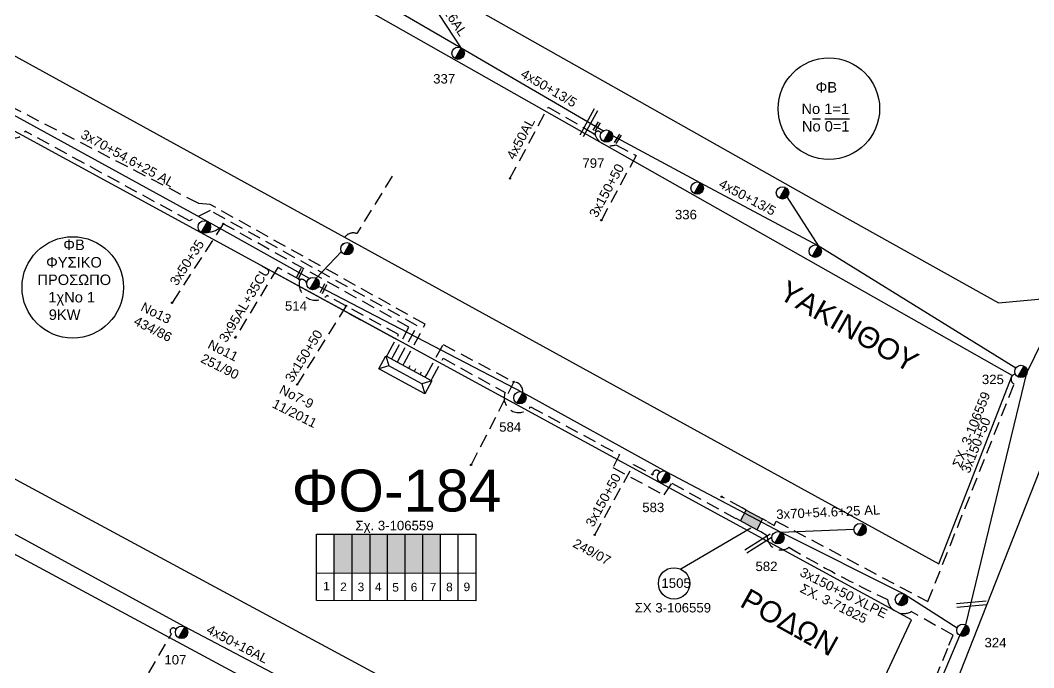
# Model space of a CAD drawing. Header units: millimetres. Extents: x 4998 to 7216, y 1887 to 2914.
# Drawn here: x 5712.8 to 5906, y 2075.5 to 2199 of the extents above; entities that cross this region are included whole.
import ezdxf
from ezdxf.enums import TextEntityAlignment as Align

# ---------------------------------------------------------------- set-up
doc = ezdxf.new("R2010")
doc.units = ezdxf.units.MM
doc.linetypes.add('DASHED', pattern=[19.05, 12.7, -6.35])
for name, color, linetype, lineweight in [('3x150+50', 7, 'Continuous', 30), ('3x150+50 XLPE', 7, 'SYN_LINE', 30), ('3x150AL+50CU', 7, 'Continuous', 30), ('3x50+35', 7, 'Continuous', 30), ('3x70+54.6+25 AL', 7, 'SYN_LINE', 30), ('3x95AL+35CU', 7, 'Continuous', 30), ('4x16', 7, 'Continuous', 30), ('4x16AL', 7, 'Continuous', 30), ('4x50', 7, 'Continuous', 30), ('4x50+13_5', 7, 'Continuous', 30), ('4x50+16_5', 7, 'Continuous', 30), ('4x50+16AL', 7, 'Continuous', 30), ('4x50AL', 7, 'Continuous', 30), ('Υπόβαθρο ΔΕΗ', 7, 'Continuous', 30)]:
    doc.layers.add(name, color=color, linetype=linetype, lineweight=lineweight)
for name, color, linetype in [('Link Box 4 Διευθύνσεων', 7, 'Continuous'), ('Pillar OTE', 7, 'Continuous'), ('text οδών', 7, 'Continuous'), ('text_kalodion', 7, 'Continuous'), ('Άγνωστα', 7, 'Continuous'), ('ΑΓΝΩΣΤΟ ΥΠΟΓΕΙΟ ΚΑΛΩΔΙΟ', 7, 'DASHED'), ('Επιγραφές - Σχήματα', 7, 'Continuous'), ('Καλώδια ΧΤ   3x150AL+50CU', 7, 'DASHED'), ('Καλώδια ΧΤ   3x150AL+50XLPE', 7, 'DASHED'), ('Μηχανική τομή', 7, 'Continuous'), ('Στύλος ΦΜ', 7, 'Continuous'), ('Στύλος ΦΜ @ 1', 7, 'Continuous'), ('Συνδέσεις', 7, 'Continuous'), ('Τομή', 7, 'Continuous'), ('Υποσταθμός πόλεως', 7, 'Continuous')]:
    doc.layers.add(name, color=color, linetype=linetype)
doc.styles.add('arial', font='ARIAL.TTF')
doc.styles.get("Standard").update_dxf_attribs({"font": 'ARIAL.TTF'})
doc.linetypes.add('SYN_LINE', pattern='A,0.5,-0.0001,["/\\/\\/\\/",Standard,S=0.1,R=0,X=0,Y=-0.05],-0.25', length=0.7501)

# ---------------------------------------------------------------- blocks, each defined once
blk = doc.blocks.new('ΥΠΑΡΧΩΝ ΤΣΙΜΕΝΤΕΝΙΟΣ ΣΤΥΛΟΣ')
at = {"layer": 'Στύλος ΦΜ'}
blk.add_hatch(color=7, dxfattribs=at).paths.add_polyline_path([(-1.29, -2.28, 0.574793), (2.62, 0, 0.268822), (1.3, 2.27)])
at = {"layer": 'Στύλος ΦΜ', "color": 7}
blk.add_line((-1.29, -2.28), (1.3, 2.27), dxfattribs=at)
blk.add_circle((0, 0), 2.62, dxfattribs=at)
at = {"layer": 'Στύλος ΦΜ', "flags": 4}
for tag, p in [('ΑΡΙΘΜΟΣ', (-4.68, 8.05)), ('ΤΥΠΟΣ', (-4.91, 3.03))]:
    blk.add_attdef(tag, p, '', height=4, dxfattribs=at)
blk = doc.blocks.new('LINK BOX 4 ΑΝΑΧΩΡΗΣΕΩΝ')
at = {"layer": 'Link Box 4 Διευθύνσεων', "ltscale": 40}
blk.add_hatch(color=256, dxfattribs=at).paths.add_polyline_path([(-3.54, 0), (-3.54, -4.67), (3.54, -4.67), (3.54, 0)])
for p, q in [((-3.54, 0), (-5.33, 0)), ((5.33, 0), (3.54, 0)), ((-3.54, -4.67), (-5.33, -4.67)), ((5.33, -4.67), (3.54, -4.67))]:
    blk.add_line(p, q, dxfattribs=at)
blk.add_lwpolyline([(-3.54, -4.67), (-3.54, 0), (3.54, 0), (3.54, -4.67)], close=True, dxfattribs=at)
blk = doc.blocks.new('ΤΟΜΗ')
at = {"layer": 'Τομή', "ltscale": 40}
for p, q in [((-5.68, 0), (17.06, 0)), ((-5.68, -2.77), (17.06, -2.77))]:
    blk.add_line(p, q, dxfattribs=at)
blk = doc.blocks.new('ΥΠΟΣΤΑΘΜΟΣ ΠΟΛΕΩΣ 9 ΑΝΑΧΩΡΗΣΕΩΝ')
at = {"layer": 'Υποσταθμός πόλεως', "ltscale": 40}
for p, q in [((-9.63, -2.82), (-9.63, -4)), ((-7.12, -2.82), (-7.12, -4)), ((-4.84, -2.82), (-4.84, -4)), ((-2.36, -2.82), (-2.36, -4)), ((0.09, -2.82), (0.09, -4)), ((2.55, -2.82), (2.55, -4)), ((5.02, -2.82), (5.02, -4)), ((7.48, -2.82), (7.48, -4)), ((9.61, -2.82), (9.61, -4))]:
    blk.add_line(p, q, dxfattribs=at)
blk.add_lwpolyline([(-10.02, 2.82), (10.02, 2.82), (10.02, -2.82), (-10.02, -2.82)], close=True, dxfattribs=at)
for points in [[(-7.21, 0), (-10.02, 2.82)], [(-10.02, -2.82), (-7.21, 0)], [(-7.21, 0), (7.21, 0)], [(7.21, 0), (10.02, 2.82)], [(10.02, -2.82), (7.21, 0)]]:
    blk.add_lwpolyline(points, dxfattribs=at)
at = {"layer": 'Υποσταθμός πόλεως', "linetype": 'SYN_LINE', "ltscale": 40, "flags": 1}
for tag, p in [('ΜΕΤΑΣΧΗΜΑΤΙΣΜΟΣ', (10.79, 1.71)), ('ΙΣΧΥΣ', (10.77, -1.08)), ('ΑΡΙΘΜΟΣ', (10.89, -3.8))]:
    blk.add_attdef(tag, p, '', height=1.8, dxfattribs=at)
blk = doc.blocks.new('_ΣΥΝΔΕΣΗ')
at = {"layer": 'Συνδέσεις', "linetype": 'SYN_LINE', "ltscale": 40}
blk.add_hatch(color=256, dxfattribs=at).paths.add_polyline_path([(0.5, -0.01, 1), (-0.5, -0.01, 1)])
at = {"layer": 'Συνδέσεις'}
blk.add_circle((0, -0.01), 0.5, dxfattribs=at)
blk = doc.blocks.new('ΜΗΧΑΝΙΚΗ ΤΟΜΗ')
at = {"layer": 'Μηχανική τομή', "ltscale": 40}
for p, q in [((-1.89, 0.78), (5.68, 0.78)), ((-1.89, -0.78), (5.68, -0.78))]:
    blk.add_line(p, q, dxfattribs=at)

msp = doc.modelspace()

# ---------------------------------------------------------------- hatches: boundary and pattern name
at = {"layer": 'Καλώδια ΧΤ   3x150AL+50CU', "linetype": 'DASHED', "lineweight": -3, "ltscale": 0.2}
h = msp.add_hatch(color=30, dxfattribs=at)
h.dxf.hatch_style = 1
h.paths.add_polyline_path([(5776.05, 2100.96), (5772.61, 2100.96), (5772.61, 2093.6), (5776.05, 2093.6)])
h = msp.add_hatch(color=6, dxfattribs=at)
h.dxf.hatch_style = 1
h.paths.add_polyline_path([(5776.05, 2093.6), (5779.49, 2093.6), (5779.49, 2100.96), (5776.05, 2100.96)])
h = msp.add_hatch(color=1, dxfattribs=at)
h.dxf.hatch_style = 1
h.paths.add_polyline_path([(5782.79, 2100.96), (5779.49, 2100.96), (5779.49, 2093.6), (5782.79, 2093.59)])
h = msp.add_hatch(color=85, dxfattribs=at)
h.dxf.hatch_style = 1
h.paths.add_polyline_path([(5782.79, 2093.59), (5786.18, 2093.59), (5786.18, 2100.96), (5782.79, 2100.96)])
h = msp.add_hatch(color=27, dxfattribs=at)
h.dxf.hatch_style = 1
h.paths.add_polyline_path([(5786.18, 2093.59), (5789.57, 2093.59), (5789.57, 2100.96), (5786.18, 2100.96)])
h = msp.add_hatch(color=151, dxfattribs=at)
h.dxf.hatch_style = 1
h.paths.add_polyline_path([(5789.51, 2093.59), (5792.91, 2093.59), (5792.91, 2100.96), (5789.51, 2100.96)])

# ---------------------------------------------------------------- linework, layer by layer
at = {"lineweight": -3, "ltscale": 0.2}
for centre in [(5866.97, 2182.12), (5722.78, 2148.04)]:
    msp.add_circle(centre, 9.67, dxfattribs=at)
at = {"layer": '3x150+50', "color": 1, "linetype": 'DASHED', "lineweight": -3, "ltscale": 0.2}
msp.add_lwpolyline([(5786.05, 2133.74), (5790.01, 2141.02), (5748.98, 2163.85), (5746.81, 2164.03), (5678.35, 2199.39, 1.197991), (5673.53, 2196.28, 1.197991)], format="xyb", dxfattribs=at)
at = {"layer": '3x150+50', "color": 85, "linetype": 'DASHED', "lineweight": -3, "ltscale": 0.2}
msp.add_lwpolyline([(5784.96, 2134.33), (5788.46, 2140.74), (5748.96, 2162.72), (5745.07, 2160.74), (5713.74, 2177.81, -0.989193), (5709.33, 2180.21), (5678.18, 2197.18, -0.67934), (5675.86, 2197)], format="xyb", dxfattribs=at)
at = {"layer": '3x150+50', "color": 6, "linetype": 'DASHED', "lineweight": -3, "ltscale": 0.2}
for points in [[(5822.34, 2177.24, 0.417365), (5826.37, 2175.23), (5830.19, 2173.16), (5823.57, 2160.84)], [(5791.39, 2130.82), (5793.42, 2134.54), (5805.22, 2127.98, 0.869259), (5810.1, 2125.29), (5827.02, 2116.15), (5825.78, 2113.68), (5835.55, 2108.46), (5836.99, 2110.69), (5849.38, 2103.92)], [(5855.18, 2103.42), (5856.55, 2102.65), (5856.93, 2103.47), (5885.85, 2088.12), (5902.32, 2129.63, -0.779727), (5902.54, 2131.5, 50.440461)]]:
    msp.add_lwpolyline(points, format="xyb", dxfattribs=at)
at = {"layer": '3x150+50', "color": 27, "linetype": 'DASHED', "lineweight": -3, "ltscale": 0.2}
msp.add_lwpolyline([(5783.88, 2134.91), (5786.9, 2140.46), (5751.48, 2160.17, -0.257622), (5748.54, 2158.6)], format="xyb", dxfattribs=at)
at = {"layer": '3x150+50', "lineweight": -3, "ltscale": 0.2}
msp.add_lwpolyline([(5784.06, 2138.37), (5761.01, 2150.92)], dxfattribs=at)
at = {"layer": '3x150+50', "color": 151, "linetype": 'DASHED', "lineweight": -3, "ltscale": 0.2}
for points in [[(5782.95, 2135.42), (5784.92, 2139.04), (5771.24, 2146.49)], [(5774.9, 2144.5), (5765.58, 2129.55)]]:
    msp.add_lwpolyline(points, dxfattribs=at)
at = {"layer": '3x150+50', "color": 30, "linetype": 'DASHED', "lineweight": -3, "ltscale": 0.2}
msp.add_lwpolyline([(5790.29, 2131.42), (5793.41, 2137.15), (5806.88, 2130.03), (5798.74, 2114.19)], dxfattribs=at)
for points in [[(5806.88, 2130.03, -0.403716), (5808.62, 2128.01, 2.003285)], [(5822.32, 2100.85), (5829.73, 2114.26), (5833.41, 2112.31, -0.898747), (5834.73, 2112.79, 2.087961)]]:
    msp.add_lwpolyline(points, format="xyb", dxfattribs=at)
at = {"layer": '3x150+50', "color": 6, "linetype": 'DASHED', "lineweight": -3, "ltscale": 0.2}
msp.add_lwpolyline([(5850.43, 2106.01), (5846.53, 2108.13)], dxfattribs=at)
at = {"layer": '3x150+50 XLPE', "color": 173, "linetype": 'DASHED', "lineweight": -3, "ltscale": 0.2}
msp.add_lwpolyline([(5889.87, 2079.83), (5890.65, 2081.73), (5882.67, 2086.21, -0.527567), (5878.15, 2088.53, -0.024423), (5859.34, 2098.48, -0.628381), (5855.21, 2100.69), (5853.99, 2101.41)], format="xyb", dxfattribs=at)
at = {"layer": '3x150AL+50CU', "color": 173, "linetype": 'DASHED', "lineweight": -3, "ltscale": 0.2}
msp.add_lwpolyline([(5806.26, 1998.16, 0.743516), (5817.36, 1999.47), (5828.46, 2002.25), (5852.11, 2015.27), (5857.06, 2024.46), (5861.89, 2021.99), (5879.98, 2055.77), (5889.87, 2079.83)], format="xyb", dxfattribs=at)
at = {"layer": '3x50+35', "color": 27, "linetype": 'DASHED', "lineweight": -3, "ltscale": 0.2}
msp.add_lwpolyline([(5751.48, 2160.17), (5741.73, 2145.11)], dxfattribs=at)
at = {"layer": '3x70+54.6+25 AL', "color": 27, "linetype": 'SYN_LINE', "lineweight": -3, "ltscale": 20}
msp.add_lwpolyline([(5767.9, 2149.72), (5748.45, 2160.58), (5712.14, 2180.59), (5676.96, 2198.25)], dxfattribs=at)
at = {"layer": '3x70+54.6+25 AL', "color": 6, "linetype": 'SYN_LINE', "lineweight": -3, "ltscale": 20}
msp.add_lwpolyline([(5893.1, 2083.68), (5904.74, 2131.76), (5925.9, 2174.97), (5943.42, 2198.76)], dxfattribs=at)
at = {"layer": '3x70+54.6+25 AL', "color": 6, "linetype": 'SYN_LINE', "lineweight": -3, "ltscale": 10}
msp.add_lwpolyline([(5865.02, 2155.93), (5859.03, 2165.31)], dxfattribs=at)
at = {"layer": '3x70+54.6+25 AL', "color": 30, "linetype": 'SYN_LINE', "lineweight": -3, "ltscale": 20}
msp.add_lwpolyline([(5769.67, 2148.29), (5808.62, 2128.01), (5836.03, 2112.88), (5857.83, 2101.34), (5881.38, 2089.55), (5891.44, 2083.13)], dxfattribs=at)
at = {"layer": '3x70+54.6+25 AL', "color": 30, "linetype": 'SYN_LINE', "lineweight": -3, "ltscale": 15}
msp.add_lwpolyline([(5857.83, 2101.34), (5871.74, 2101.96)], dxfattribs=at)
at = {"layer": '3x95AL+35CU', "color": 151, "linetype": 'DASHED', "lineweight": -3, "ltscale": 0.2}
for points in [[(5771.24, 2146.49, -0.764845), (5766.05, 2149.54), (5761.86, 2151.82), (5753.78, 2138.47)], [(5766.05, 2149.54, -0.421703), (5767.41, 2148.77, 5.836036)]]:
    msp.add_lwpolyline(points, format="xyb", dxfattribs=at)
at = {"layer": '4x16', "color": 5, "linetype": 'SYN_LINE', "lineweight": -3, "ltscale": 7}
msp.add_lwpolyline([(5769.17, 2149.78), (5774.01, 2154.89)], dxfattribs=at)
at = {"layer": '4x16AL', "color": 30, "lineweight": -3, "ltscale": 0.2}
msp.add_lwpolyline([(5796.86, 2193.71), (5789.89, 2204.34)], dxfattribs=at)
at = {"layer": '4x50', "color": 5, "linetype": 'DASHED', "lineweight": -3, "ltscale": 0.2}
msp.add_lwpolyline([(5783.71, 2169.25), (5776.96, 2158.3, 0.546965), (5774.26, 2156.27, -20.989401)], format="xyb", dxfattribs=at)
at = {"layer": '4x50+13_5', "color": 30, "lineweight": -3, "ltscale": 0.2}
msp.add_lwpolyline([(5701.03, 2246.12), (5724.98, 2234.77), (5748.44, 2221.68), (5772.73, 2207.8), (5796.86, 2193.71), (5823.96, 2177.91)], dxfattribs=at)
at = {"layer": '4x50+13_5', "color": 6, "lineweight": -3, "ltscale": 0.2}
msp.add_lwpolyline([(5902.6, 2132.65), (5864.95, 2155.97), (5842.44, 2168), (5825.74, 2176.91)], dxfattribs=at)
at = {"layer": '4x50+16_5', "color": 151, "lineweight": -3, "ltscale": 0.2}
msp.add_lwpolyline([(5862.95, 2020.64), (5880.92, 2055.64), (5891.94, 2081.64)], dxfattribs=at)
at = {"layer": '4x50+16AL', "color": 27, "lineweight": -3, "ltscale": 0.2}
msp.add_lwpolyline([(5790.73, 2057.93), (5775.18, 2066.98), (5744.13, 2083.3), (5709.96, 2101.97), (5679.92, 2118.31), (5664.91, 2125.46), (5644.5, 2135.18)], dxfattribs=at)
at = {"layer": '4x50AL', "color": 6, "linetype": 'DASHED', "lineweight": -3, "ltscale": 0.2}
msp.add_lwpolyline([(5806.15, 2168.8), (5813.46, 2182.43), (5822.34, 2177.24, -0.853564), (5823.5, 2177.41, 13.298558)], format="xyb", dxfattribs=at)
at = {"layer": 'Pillar OTE', "lineweight": -3, "ltscale": 40}
for points in [[(5769.28, 2088.32), (5769.29, 2100.96), (5799.62, 2100.96), (5799.62, 2088.29), (5769.28, 2088.32)], [(5772.61, 2088.32), (5772.61, 2100.96)], [(5776.05, 2088.32), (5776.05, 2100.96)], [(5779.49, 2088.31), (5779.49, 2100.96)], [(5782.79, 2088.31), (5782.79, 2100.96)], [(5786.18, 2088.31), (5786.18, 2100.96)], [(5789.57, 2088.3), (5789.57, 2100.96)], [(5792.91, 2088.3), (5792.91, 2100.96)], [(5796.3, 2088.3), (5796.3, 2100.96)], [(5769.29, 2093.61), (5799.62, 2093.58)]]:
    msp.add_lwpolyline(points, dxfattribs=at)
at = {"layer": 'ΑΓΝΩΣΤΟ ΥΠΟΓΕΙΟ ΚΑΛΩΔΙΟ', "color": 27, "linetype": 'DASHED', "lineweight": -3, "ltscale": 0.2}
msp.add_lwpolyline([(5735.34, 2071.26), (5741.63, 2081.96, -1.287915), (5742.49, 2082.8, -56.721193)], format="xyb", dxfattribs=at)
at = {"layer": 'Καλώδια ΧΤ   3x150AL+50XLPE', "linetype": 'DASHED', "lineweight": -3, "ltscale": 0.2}
msp.add_lwpolyline([(5784.44, 2138.16), (5770.3, 2145.86)], dxfattribs=at)
at = {"layer": 'Υπόβαθρο ΔΕΗ', "color": 7, "lineweight": -3}
for points in [[(5725.1, 2290.63), (5705.94, 2253.99), (5866.09, 2163.67), (5899.3, 2145.11), (5908.96, 2145.97), (5911.36, 2153.57), (5921.88, 2174.2), (5926.68, 2181.06), (5929.84, 2185.25), (5932.49, 2187.9), (5932.49, 2192.68)], [(5701.39, 2244.84), (5682.37, 2208.34), (5887.91, 2095.36), (5901.89, 2131.21)], [(5650.35, 2144.61), (5858.3, 2032.46), (5882.7, 2084.63), (5676.99, 2196.7)], [(5644.24, 2133.49), (5852.81, 2021.21), (5851.08, 2017.61), (5825.56, 2003.84), (5810.24, 2001.14), (5629.42, 2104.26)]]:
    msp.add_lwpolyline(points, close=True, dxfattribs=at)
msp.add_lwpolyline([(5819.4, 1899.95), (5790.65, 1986.33), (5798.41, 1988.04), (5807, 1987.7), (5822.24, 1990.67), (5848.77, 2002.89), (5864.4, 2018.73), (5883.67, 2053.43), (5918.9, 2142.79), (5933.98, 2147.14), (5954.28, 2140.46)], dxfattribs=at)
at = {"layer": 'Υπόβαθρο ΔΕΗ', "lineweight": -3}
msp.add_lwpolyline([(5852.06, 2102.13), (5838.76, 2094.29)], dxfattribs=at)
msp.add_circle((5837.45, 2091.59), 3, dxfattribs=at)

# ---------------------------------------------------------------- block references
at = {"layer": 'Link Box 4 Διευθύνσεων', "lineweight": -3, "xscale": 0.4999999999999773, "yscale": 0.4999999999999773, "zscale": 0.4999999999999773, "rotation": 331.4204408529718}
msp.add_blockref('LINK BOX 4 ΑΝΑΧΩΡΗΣΕΩΝ', (5852.77, 2104.74), dxfattribs=at)
at = {"layer": 'Μηχανική τομή', "lineweight": -3, "xscale": 0.2499999999999677, "yscale": 0.2499999999999677, "zscale": 0.2499999999999677}
for p, rotation in [((5822.91, 2179.12), 237.4440693453688), ((5826.93, 2176.78), 237.4440693453688), ((5765.91, 2150.34), 63.80591713590032), ((5770.43, 2147.41), 63.80591713590032)]:
    msp.add_blockref('ΜΗΧΑΝΙΚΗ ΤΟΜΗ', p, dxfattribs=dict(at, rotation=rotation))
at = {"layer": 'Στύλος ΦΜ @ 1', "lineweight": -3, "ltscale": 40}
ref = msp.add_blockref('ΥΠΑΡΧΩΝ ΤΣΙΜΕΝΤΕΝΙΟΣ ΣΤΥΛΟΣ', (5796.28, 2192.69), dxfattribs=dict(at, xscale=0.4500000000000842, yscale=0.4500000000000842, zscale=0.4500000000000842))
ref.add_attrib('ΤΥΠΟΣ', '337', (5791.51, 2186.92), dxfattribs={"layer": 'Στύλος ΦΜ', "height": 1.8, "flags": 4})
ref = msp.add_blockref('ΥΠΑΡΧΩΝ ΤΣΙΜΕΝΤΕΝΙΟΣ ΣΤΥΛΟΣ', (5824.56, 2176.9), dxfattribs=dict(at, xscale=0.4500000000000842, yscale=0.4500000000000842, zscale=0.4500000000000842))
ref.add_attrib('ΤΥΠΟΣ', '797', (5819.97, 2170.84), dxfattribs={"layer": 'Στύλος ΦΜ', "height": 1.8, "flags": 4})
ref = msp.add_blockref('ΥΠΑΡΧΩΝ ΤΣΙΜΕΝΤΕΝΙΟΣ ΣΤΥΛΟΣ', (5841.85, 2166.97), dxfattribs=dict(at, xscale=0.4500000000000842, yscale=0.4500000000000842, zscale=0.4500000000000842))
ref.add_attrib('ΤΥΠΟΣ', '336', (5837.61, 2161.02), dxfattribs={"layer": 'Στύλος ΦΜ', "height": 1.8, "flags": 4})
for p, xscale, yscale, zscale in [((5858.12, 2166.06), 0.4500000000000842, 0.4500000000000842, 0.4500000000000842), ((5747.87, 2159.56), 0.4500000000000877, 0.4500000000000877, 0.4500000000000877), ((5775.06, 2155.41), 0.4500000000000877, 0.4500000000000877, 0.4500000000000877), ((5864.37, 2154.95), 0.4500000000000842, 0.4500000000000842, 0.4500000000000842), ((5872.91, 2101.87), 0.4500000000001327, 0.4500000000001327, 0.4500000000001327), ((5880.79, 2088.52), 0.4500000000001327, 0.4500000000001327, 0.4500000000001327)]:
    msp.add_blockref('ΥΠΑΡΧΩΝ ΤΣΙΜΕΝΤΕΝΙΟΣ ΣΤΥΛΟΣ', p, dxfattribs=dict(at, xscale=xscale, yscale=yscale, zscale=zscale))
ref = msp.add_blockref('ΥΠΑΡΧΩΝ ΤΣΙΜΕΝΤΕΝΙΟΣ ΣΤΥΛΟΣ', (5768.59, 2148.76), dxfattribs=dict(at, xscale=0.4500000000000877, yscale=0.4500000000000877, zscale=0.4500000000000877))
ref.add_attrib('ΤΥΠΟΣ', '514', (5763.25, 2143.61), dxfattribs={"layer": 'Στύλος ΦΜ', "height": 1.8, "rotation": 360, "flags": 4})
ref = msp.add_blockref('ΥΠΑΡΧΩΝ ΤΣΙΜΕΝΤΕΝΙΟΣ ΣΤΥΛΟΣ', (5903.6, 2132.02), dxfattribs=dict(at, xscale=0.4500000000000842, yscale=0.4500000000000842, zscale=0.4500000000000842))
ref.add_attrib('ΤΥΠΟΣ', '325', (5896.14, 2129.6), dxfattribs={"layer": 'Στύλος ΦΜ', "height": 1.8, "rotation": 360, "flags": 4})
ref = msp.add_blockref('ΥΠΑΡΧΩΝ ΤΣΙΜΕΝΤΕΝΙΟΣ ΣΤΥΛΟΣ', (5808.04, 2126.99), dxfattribs=dict(at, xscale=0.4500000000000877, yscale=0.4500000000000877, zscale=0.4500000000000877))
ref.add_attrib('ΤΥΠΟΣ', '584', (5804.1, 2120.53), dxfattribs={"layer": 'Στύλος ΦΜ', "height": 1.8, "rotation": 360, "flags": 4})
ref = msp.add_blockref('ΥΠΑΡΧΩΝ ΤΣΙΜΕΝΤΕΝΙΟΣ ΣΤΥΛΟΣ', (5835.44, 2111.86), dxfattribs=dict(at, xscale=0.4500000000000877, yscale=0.4500000000000877, zscale=0.4500000000000877))
ref.add_attrib('ΤΥΠΟΣ', '583', (5831.38, 2105.19), dxfattribs={"layer": 'Στύλος ΦΜ', "height": 1.8, "rotation": 360, "flags": 4})
ref = msp.add_blockref('ΥΠΑΡΧΩΝ ΤΣΙΜΕΝΤΕΝΙΟΣ ΣΤΥΛΟΣ', (5857.24, 2100.31), dxfattribs=dict(at, xscale=0.4500000000000877, yscale=0.4500000000000877, zscale=0.4500000000000877))
ref.add_attrib('ΤΥΠΟΣ', '582', (5852.97, 2093.95), dxfattribs={"layer": 'Στύλος ΦΜ', "height": 1.8, "flags": 4})
ref = msp.add_blockref('ΥΠΑΡΧΩΝ ΤΣΙΜΕΝΤΕΝΙΟΣ ΣΤΥΛΟΣ', (5743.54, 2082.27), dxfattribs=dict(at, xscale=0.450000000000137, yscale=0.450000000000137, zscale=0.450000000000137))
ref.add_attrib('ΤΥΠΟΣ', '107', (5740.26, 2076.14), dxfattribs={"layer": 'Στύλος ΦΜ', "height": 1.8, "rotation": 360, "flags": 4})
ref = msp.add_blockref('ΥΠΑΡΧΩΝ ΤΣΙΜΕΝΤΕΝΙΟΣ ΣΤΥΛΟΣ', (5892.52, 2082.66), dxfattribs=dict(at, xscale=0.4500000000001327, yscale=0.4500000000001327, zscale=0.4500000000001327))
ref.add_attrib('ΤΥΠΟΣ', '324', (5896.64, 2079.41), dxfattribs={"layer": 'Στύλος ΦΜ', "height": 1.8, "rotation": 360, "flags": 4})
at = {"layer": 'Συνδέσεις', "lineweight": -3, "xscale": 0.25, "yscale": 0.25, "zscale": 0.25}
for p in [(5822.34, 2177.24), (5806.15, 2168.81), (5823.57, 2160.84), (5751.48, 2160.17), (5766.05, 2149.54), (5741.73, 2145.11), (5774.9, 2144.5), (5753.78, 2138.47), (5765.58, 2129.55), (5806.88, 2130.03), (5798.74, 2114.2), (5846.53, 2108.13), (5822.33, 2100.86)]:
    msp.add_blockref('_ΣΥΝΔΕΣΗ', p, dxfattribs=at)
at = {"layer": 'Τομή', "lineweight": -3}
for p, xscale, yscale, zscale, rotation in [((5822.16, 2180.49), 0.2499999999999996, 0.2499999999999996, 0.2499999999999996, 241.2570757537664), ((5852.17, 2098.78), 0.2499999999999995, 0.2499999999999995, 0.2499999999999995, 32.14656405631504), ((5892.69, 2087.87), 0.2499999999999995, 0.2499999999999995, 0.2499999999999995, 5.222614944872948)]:
    msp.add_blockref('ΤΟΜΗ', p, dxfattribs=dict(at, xscale=xscale, yscale=yscale, zscale=zscale, rotation=rotation))
at = {"layer": 'Υποσταθμός πόλεως', "lineweight": -3, "xscale": 0.4999999999999997, "yscale": 0.4999999999999997, "zscale": 0.4999999999999997, "rotation": 151.4204408529843}
msp.add_blockref('ΥΠΟΣΤΑΘΜΟΣ ΠΟΛΕΩΣ 9 ΑΝΑΧΩΡΗΣΕΩΝ', (5786.21, 2131.37), dxfattribs=at)

# ---------------------------------------------------------------- texts
at = {"lineweight": -3, "ltscale": 30, "char_height": 1.63, "width": 11.2573, "attachment_point": 1}
for s, insert in [('1', (5770.53, 2091.89)), ('2', (5773.77, 2091.75)), ('3', (5777.1, 2091.75)), ('4', (5780.4, 2091.75)), ('5', (5783.71, 2091.67)), ('6', (5787.23, 2091.7)), ('7', (5790.86, 2091.7)), ('8', (5793.97, 2091.72)), ('9', (5797.3, 2091.75))]:
    msp.add_mtext(s, dxfattribs=dict(at, insert=insert))
at = {"layer": 'text οδών', "lineweight": -3, "ltscale": 40, "char_height": 2, "width": 13.6816, "attachment_point": 1}
for s, insert, rotation in [('{\\H2x;YAKINΘOY\\fMS Shell Dlg|b0|i0|c0|p0;\\H0.35416x;\\P} ', (5859.1, 2149.58), 330.3257), ('{\\H2x;POΔΩΝ\\P} ', (5851.71, 2090.82), 330.805)]:
    msp.add_mtext(s, dxfattribs=dict(at, insert=insert, rotation=rotation))
at = {"layer": 'text_kalodion', "linetype": 'Continuous', "lineweight": -3, "ltscale": 0.2}
for s, rotation, p in [('4x16AL', 303.2755, (5795.02, 2199.8)), ('4x50+13/5', 329.749, (5813.58, 2186.05)), ('3x70+54.6+25 AL', 331.1491, (5733.26, 2172.66)), ('4x50AL', 61.7988, (5808.19, 2176.42)), ('3x150+50', 61.7415, (5824.57, 2166.5)), ('4x50+13/5', 331.8909, (5851.44, 2165.23)), ('3x50+35', 57.1013, (5744.55, 2152.77)), ('3x95AL+35CU', 58.8023, (5755.56, 2144.88)), ('3x150+50', 58.051, (5766.83, 2134.97)), ('3x150+50', 68.3649, (5894.98, 2117.95)), ('3x150+50', 61.0998, (5823.93, 2107.49)), ('3x70+54.6+25 AL', 2.5794, (5866.84, 2105.21)), ('3x150+50 XLPE', 333.0504, (5869.8, 2089.81)), ('4x50+16AL', 332.2828, (5754.19, 2080.05))]:
    msp.add_text(s, height=1.8, rotation=rotation, dxfattribs=at).set_placement(p, align=Align.MIDDLE_CENTER)
at = {"layer": 'Άγνωστα', "color": 7, "lineweight": -3, "char_height": 1.8, "width": 4.551914400963142e-14, "attachment_point": 1}
for s, insert in [('Σχ. 3-106559', (5776.69, 2103.53)), ('1505', (5835.04, 2092.55))]:
    msp.add_mtext(s, dxfattribs=dict(at, insert=insert))
at = {"layer": 'Επιγραφές - Σχήματα', "lineweight": -3, "insert": (5764.52, 2113.3), "char_height": 8, "width": 23.3325, "attachment_point": 1, "style": 'arial'}
msp.add_mtext('ΦO-184', dxfattribs=at)
at = {"layer": 'Υπόβαθρο ΔΕΗ', "lineweight": -3, "char_height": 2, "width": 17.2548, "attachment_point": 1}
for s, insert in [('{\\W8.64836; }ΦΒ \\P{\\W4.4207; }', (5857.72, 2187.2)), ('{\\W5.64925; }Νο 1=1\\P{\\W5.75643; }N{\\Oo 0=1}', (5857.35, 2183.1)), ('{\\W8.64836; }ΦΒ \\P{\\W4.42067; }ΦΥΣΙΚΟ \\P{\\W2.28183; }ΠΡΟΣΩΠΟ', (5714.27, 2157.16)), ('{\\W5.64925; }1χΝο 1\\P{\\W5.75643; }9KW', (5713.74, 2147.17))]:
    msp.add_mtext(s, dxfattribs=dict(at, insert=insert))
at = {"layer": 'Υπόβαθρο ΔΕΗ', "lineweight": -3, "char_height": 1.8, "attachment_point": 1, "style": 'arial'}
for s, insert, width, rotation in [('No13\\P434/86', (5736.39, 2145.32), 9.1232, 333.3522), ('No11\\P251/90', (5749.17, 2138.17), 9.1232, 333.3522), ('No7-9\\P11/2011', (5762.8, 2129.54), 9.1232, 333.3522), ('ΣΧ. 3-106559', (5890.45, 2114.19), 15.2817, 68.1204), ('249/07', (5818.83, 2100.24), 9.1232, 331.6534), ('ΣΧ. 3-71825', (5862.09, 2091.65), 15.2817, 333.7174)]:
    msp.add_mtext(s, dxfattribs=dict(at, insert=insert, width=width, rotation=rotation))
at = {"layer": 'Υπόβαθρο ΔΕΗ', "lineweight": -3, "insert": (5829.94, 2087.86), "char_height": 1.8, "width": 17.105, "attachment_point": 1, "style": 'arial'}
msp.add_mtext('ΣΧ 3-106559', dxfattribs=at)

doc.saveas('drawing.dxf')
